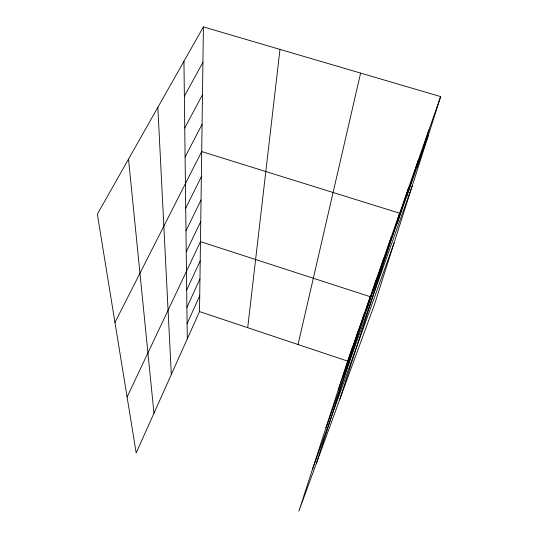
<?xml version="1.0" encoding="UTF-8"?>
<svg xmlns="http://www.w3.org/2000/svg" width="538" height="538" viewBox="0 0 538 538"><rect width="100%" height="100%" fill="white"/><g stroke="black" fill="none" stroke-linecap="round" stroke-linejoin="round"><path stroke-width="0.81" d="M203.411 26.9L97.351 214.151L136.181 452.915L199.511 311.583L203.411 26.9L440.649 96.611L374.569 304.313L298.906 511.1L347.602 361.092L440.649 96.611M247.702 327.696L279.975 49.402M298.052 344.522L360.621 73.094M406.654 196.538L418.288 160.176M417.085 167.049L428.941 129.9M339.942 398.947L399.626 213.223L201.703 151.555L114.971 322.47M397.145 223.404L408.55 187.843M353.957 345.497L363.991 314.508M316.398 463.292L370.252 296.714L200.472 241.636L127.096 397.031M366.304 310.594L376.782 278.146M373.11 291.361L383.816 258.159M380.467 270.56L391.402 236.585M343.103 376.183L352.706 346.586M348.342 361.375L358.153 331.092M338.207 390.03L428.584 134.54M325.947 427.804L412.364 185.529M312.605 468.907L394.072 243.015M187.089 323.668L199.732 295.786M186.894 307.4L199.961 278.94M186.686 289.989L200.21 260.93M186.229 251.804L200.748 221.542M185.98 230.822L201.044 199.954M185.711 208.172L201.36 176.693M185.099 157.015L202.08 124.312M184.749 127.977L202.483 94.688M184.366 96.194L202.927 62.347M199.511 311.583L347.602 361.092M128.521 159.12L153.969 413.231M157.849 107.338L171.313 374.515M183.949 61.258L187.278 338.893"/></g></svg>
